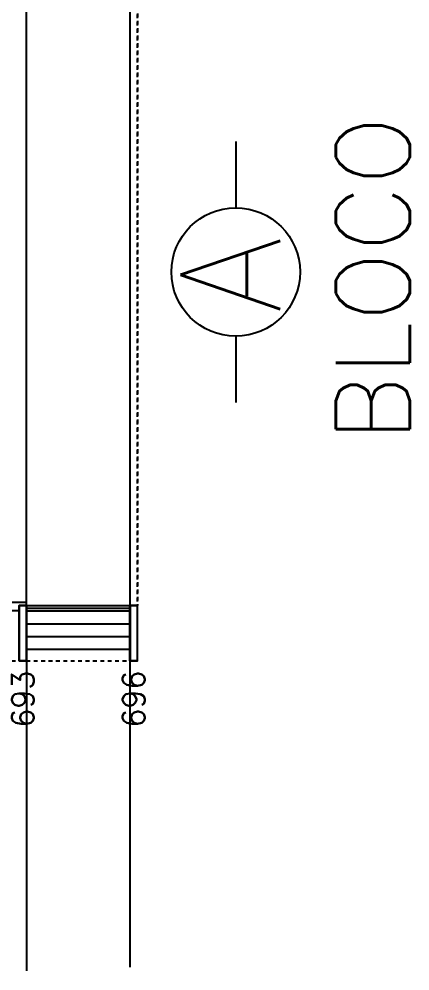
# Model space of a CAD drawing. Extents: x -16 to 243, y 482 to 579.
# Drawn here: x 225.19 to 235.76, y 486.3 to 512.08 of the extents above; entities that cross this region are included whole.
import ezdxf

# ---------------------------------------------------------------- set-up
doc = ezdxf.new("R2010")
doc.units = 0
doc.header["$LTSCALE"] = 0.02
doc.header["$MEASUREMENT"] = 0
doc.linetypes.add('HIDDEN', pattern=[0.375, 0.25, -0.125])
doc.linetypes.add('HIDDEN2', pattern=[0.1875, 0.125, -0.0625])
doc.layers.get('0').update_dxf_attribs({"linetype": 'CONTINUOUS'})
for name, color, linetype in [('AR-COB-PRJ', 1, 'HIDDEN'), ('AR-EST-CNC', 3, 'CONTINUOUS'), ('AR-EST-CNC-IDE', 2, 'CONTINUOUS'), ('AR-PIS', 1, 'CONTINUOUS'), ('AR-PIS-DSN', 1, 'CONTINUOUS'), ('ESQ', 1, 'CONTINUOUS'), ('ESTR', 3, 'CONTINUOUS'), ('PISO', 1, 'CONTINUOUS'), ('PROJ', 1, 'HIDDEN2'), ('TXT-IDENTIFICAÇÃO', 4, 'CONTINUOUS')]:
    doc.layers.add(name, color=color, linetype=linetype)
doc.styles.add('LEGENDA', font='romans.shx', dxfattribs={"height": 0.2})
doc.styles.add('NOPILAR', font='simplex.shx', dxfattribs={"height": 0.6})

# ---------------------------------------------------------------- blocks, each defined once
blk = doc.blocks.new('PILAR-SLN')
blk.add_lwpolyline([(0.197, -72.501), (0.197, -74.001), (-0.003, -74.001), (-0.003, -72.501)], close=True)

msp = doc.modelspace()

# ---------------------------------------------------------------- linework, layer by layer
at = {"layer": 'AR-COB-PRJ'}
for p, q in [((228.387, 524.227), (228.387, 496.195)), ((222.387, 494.695), (225.187, 494.695)), ((225.387, 494.695), (228.187, 494.695))]:
    msp.add_line(p, q, dxfattribs=at)
at = {"layer": 'AR-EST-CNC'}
for points in [[(225.187, 496.195), (225.187, 494.695), (225.387, 494.695), (225.387, 496.195), (225.187, 496.195)], [(225.187, 496.195), (225.187, 494.695), (225.387, 494.695), (225.387, 496.195), (225.187, 496.195)], [(228.187, 496.195), (228.187, 494.695), (228.387, 494.695), (228.387, 496.195), (228.187, 496.195)], [(228.187, 496.195), (228.187, 494.695), (228.387, 494.695), (228.387, 496.195), (228.187, 496.195)]]:
    msp.add_lwpolyline(points, dxfattribs=at)
at = {"layer": 'AR-PIS'}
for p, q in [((225.387, 496.275), (225.387, 513.443)), ((225.387, 496.275), (225.387, 513.443)), ((225.187, 496.045), (222.387, 496.045)), ((225.387, 496.045), (228.187, 496.045)), ((225.387, 495.7), (228.187, 495.7)), ((225.387, 495.355), (228.187, 495.355)), ((225.387, 495.01), (228.187, 495.01))]:
    msp.add_line(p, q, dxfattribs=at)
msp.add_lwpolyline([(225.387, 496.195), (225.387, 496.275), (222.387, 496.275)], dxfattribs=at)
at = {"layer": 'AR-PIS-DSN'}
msp.add_lwpolyline([(228.187, 496.195), (228.187, 524.227)], dxfattribs=at)
at = {"layer": 'ESQ'}
for p, q in [((225.384, 496.195), (228.184, 496.195)), ((225.384, 496.12), (228.184, 496.12)), ((225.384, 496.045), (228.184, 496.045))]:
    msp.add_line(p, q, dxfattribs=at)
at = {"layer": 'PISO'}
for p, q in [((228.184, 524.2), (228.184, 496.195)), ((225.384, 496.195), (225.384, 512.852)), ((225.384, 494.695), (225.384, 486.295)), ((228.184, 494.695), (228.184, 486.397))]:
    msp.add_line(p, q, dxfattribs=at)
at = {"layer": 'PROJ'}
for p, q in [((228.384, 524.2), (228.384, 496.195)), ((225.384, 494.695), (228.184, 494.695))]:
    msp.add_line(p, q, dxfattribs=at)
at = {"layer": 'TXT-IDENTIFICAÇÃO', "color": 2}
for p, q in [((231.045, 508.762), (231.045, 506.965)), ((231.045, 503.487), (231.045, 501.691))]:
    msp.add_line(p, q, dxfattribs=at)
at = {"layer": 'TXT-IDENTIFICAÇÃO', "color": 3}
msp.add_circle((231.045, 505.226), 1.739, dxfattribs=at)

# ---------------------------------------------------------------- block references
at = {"layer": 'ESTR'}
for p in [(225.187, 568.697), (228.187, 568.697)]:
    msp.add_blockref('PILAR-SLN', p, dxfattribs=at)

# ---------------------------------------------------------------- texts
at = {"layer": 'AR-EST-CNC-IDE', "style": 'NOPILAR'}
for s, p in [('693', (225.587, 492.888)), ('696', (228.587, 492.888))]:
    msp.add_text(s, height=0.6, rotation=90, dxfattribs=at).set_placement(p)
at = {"layer": 'TXT-IDENTIFICAÇÃO', "color": 4, "style": 'LEGENDA'}
for s, height, p in [('BLOCO ', 2, (235.757, 500.626)), ('A', 2.7, (232.249, 504.104))]:
    msp.add_text(s, height=height, rotation=90, dxfattribs=at).set_placement(p)

doc.saveas('drawing.dxf')
